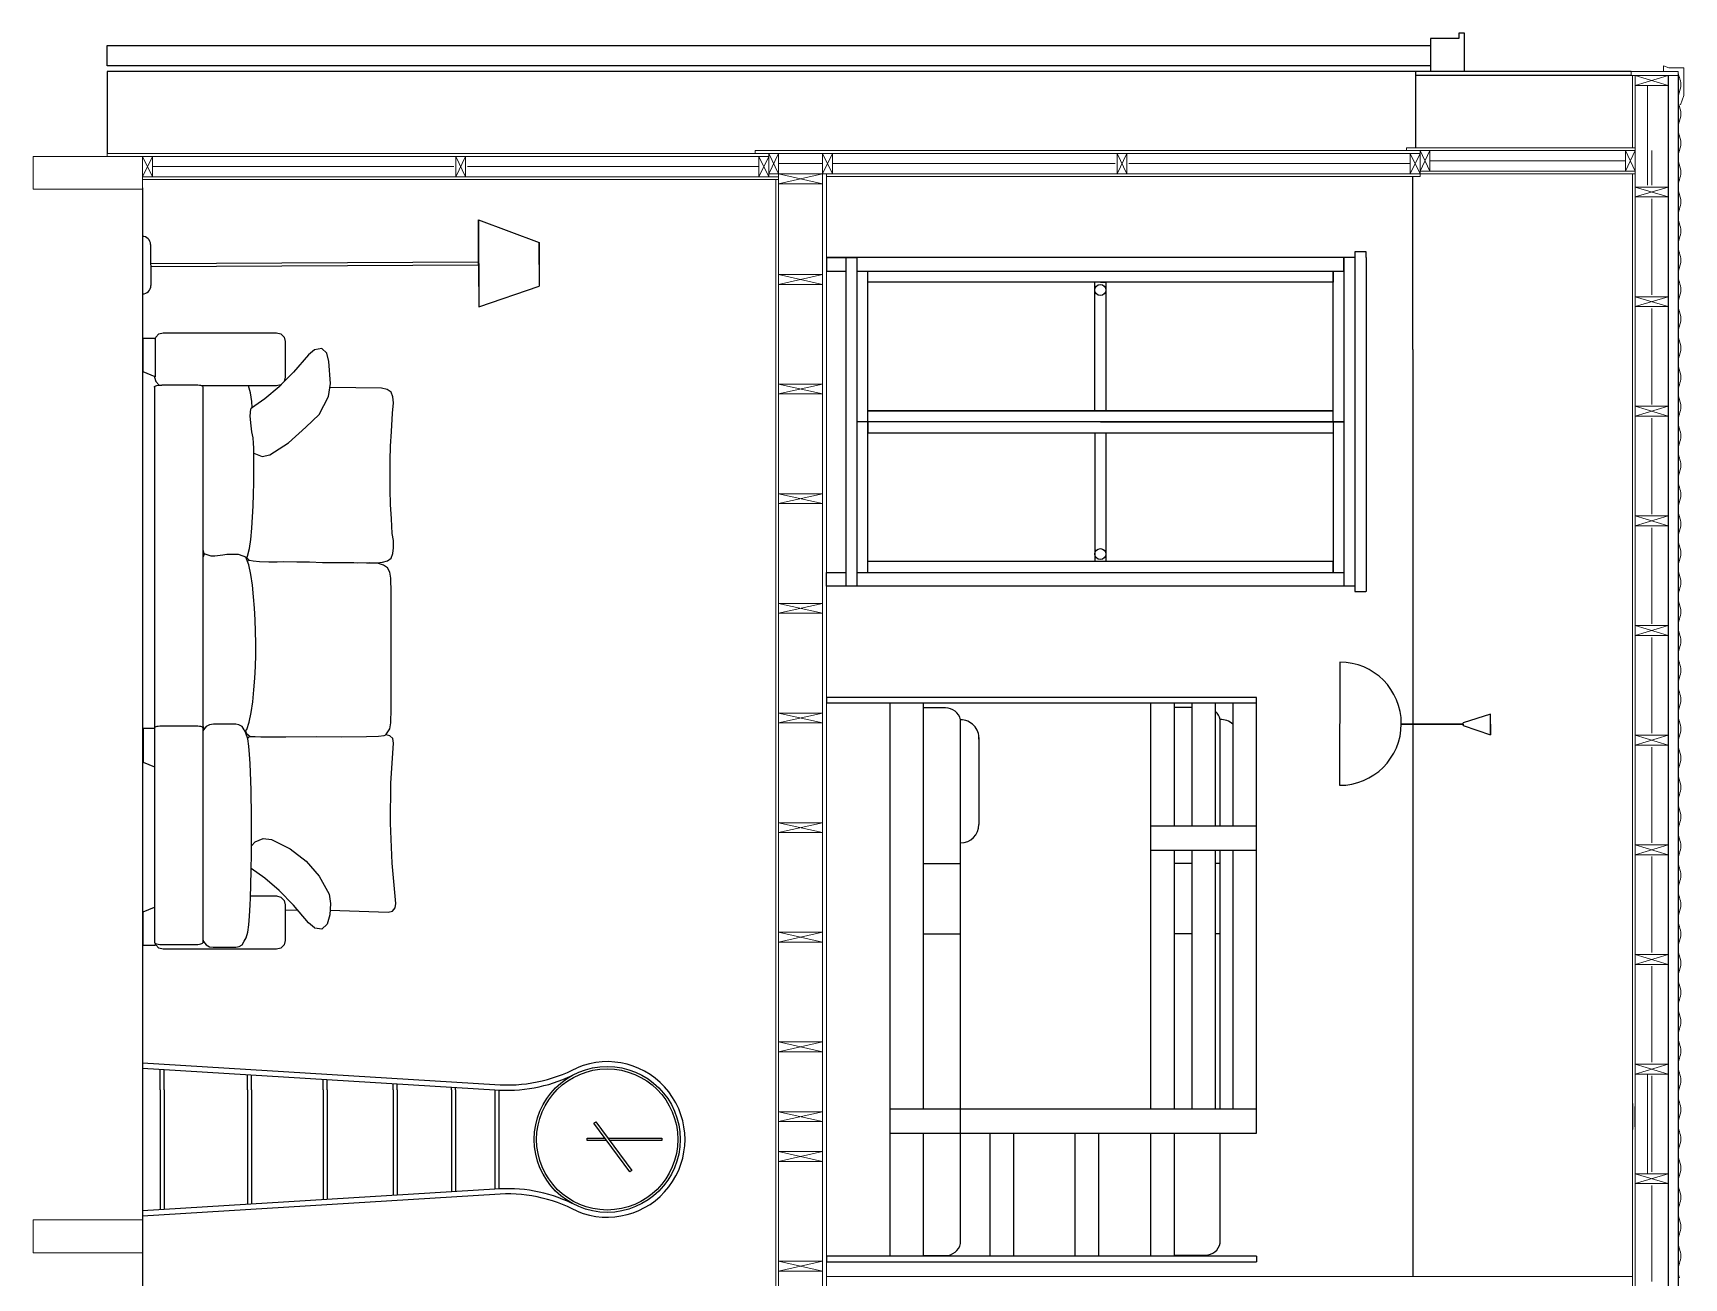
# Model space of a CAD drawing. Header units: millimetres. Extents: x -590 to 14421, y -527 to 4753.
# Drawn here: x 4246 to 4849, y 1119 to 1574 of the extents above; entities that cross this region are included whole.
import ezdxf

# ---------------------------------------------------------------- set-up
doc = ezdxf.new("R2010")
doc.units = ezdxf.units.MM
for name, color, linetype, lineweight in [('A-ANNO-SYMB', 3, 'Continuous', 18), ('A-DETL-MBND', 3, 'Continuous', 18), ('A-ELEV-IDEN', 3, 'Continuous', 18), ('A-ELEV-MBE2', 4, 'Continuous', 25), ('A-FURN', 8, 'Continuous', 18), ('A-WALL-PATT', 8, 'Continuous', 18), ('A-WALL-STUD', 3, 'Continuous', 18)]:
    doc.layers.add(name, color=color, linetype=linetype, lineweight=lineweight)
doc.layers.add('ANG010029 Angely Ludres Meridienne Object by Polantis 2012-T1', color=7, linetype='Continuous', true_color=0xf0dfcc)
doc.layers.add('ANG010029 Angely Ludres Meridienne Object by Polantis 2012-T2', color=7, linetype='Continuous', true_color=0x3b2222)

msp = doc.modelspace()

# ---------------------------------------------------------------- linework, layer by layer
at = {"color": 0}
for p, q in [((4749.758, 1457.97), (4749.758, 1521.096)), ((4286.077, 1516.993), (4286.077, 842.273)), ((4830, 1182.635), (4830, 1173.128)), ((4831.001, 1174.129), (4831.001, 1181.635))]:
    msp.add_line(p, q, dxfattribs=at)
for p, q in [((4408.682, 1496.955), (4408.64, 1505.308)), ((4408.64, 1505.308), (4408.8, 1473.568)), ((4408.64, 1505.308), (4430.785, 1497.066)), ((4285.971, 1499.287), (4286.077, 1478.287)), ((4288.987, 1496.302), (4289.062, 1481.302)), ((4408.762, 1480.966), (4408.682, 1496.955)), ((4430.825, 1489.016), (4430.785, 1497.066)), ((4430.785, 1497.066), (4430.865, 1481.077)), ((4408.717, 1489.905), (4289.022, 1489.302)), ((4289.027, 1488.302), (4408.723, 1488.905)), ((4728.656, 1491.606), (4535.77, 1491.606)), ((4535.77, 1491.606), (4542.77, 1491.606)), ((4535.77, 1491.606), (4535.77, 1486.606)), ((4542.77, 1491.606), (4542.77, 1371.606)), ((4542.77, 1491.606), (4546.77, 1491.606)), ((4546.77, 1491.606), (4546.77, 1371.606)), ((4724.656, 1486.606), (4724.656, 1491.606)), ((4724.656, 1491.606), (4724.656, 1371.606)), ((4732.656, 1493.602), (4728.656, 1493.602)), ((4728.656, 1493.602), (4728.656, 1371.606)), ((4732.77, 1493.606), (4732.656, 1493.602)), ((4732.77, 1491.606), (4732.77, 1493.606)), ((4732.77, 1491.606), (4732.77, 1371.606)), ((4535.77, 1486.606), (4542.77, 1486.606)), ((4546.77, 1486.606), (4724.656, 1486.606)), ((4550.77, 1431.606), (4550.77, 1486.606)), ((4720.656, 1431.606), (4720.656, 1486.606)), ((4720.656, 1486.606), (4720.656, 1482.606)), ((4724.656, 1486.606), (4724.656, 1376.606)), ((4408.8, 1473.568), (4430.865, 1481.077)), ((4720.656, 1482.606), (4550.77, 1482.606)), ((4633.713, 1435.606), (4633.713, 1482.606)), ((4635.713, 1482.606), (4637.713, 1482.606)), ((4637.713, 1482.606), (4637.713, 1435.606)), ((4720.656, 1435.606), (4550.77, 1435.606)), ((4550.77, 1435.606), (4720.656, 1435.606)), ((4637.713, 1435.606), (4633.713, 1435.606)), ((4720.656, 1431.606), (4720.656, 1435.606)), ((4724.656, 1431.606), (4546.77, 1431.606)), ((4550.77, 1376.606), (4550.77, 1431.606)), ((4550.77, 1431.606), (4550.77, 1427.606)), ((4635.713, 1431.606), (4724.656, 1431.606)), ((4724.656, 1431.606), (4720.656, 1431.606)), ((4720.656, 1431.606), (4720.656, 1376.606)), ((4550.77, 1427.606), (4720.656, 1427.606)), ((4633.713, 1427.606), (4633.713, 1380.606)), ((4637.713, 1427.606), (4637.713, 1380.606)), ((4546.77, 1380.606), (4546.77, 1376.606)), ((4720.656, 1380.606), (4550.77, 1380.606)), ((4720.656, 1376.606), (4720.656, 1380.606)), ((4535.77, 1371.606), (4535.77, 1376.606)), ((4535.77, 1376.606), (4542.77, 1376.606)), ((4546.77, 1376.606), (4724.656, 1376.606)), ((4546.77, 1376.606), (4550.77, 1376.606)), ((4728.656, 1371.606), (4535.77, 1371.606)), ((4542.77, 1371.606), (4535.77, 1371.606)), ((4728.656, 1371.606), (4728.656, 1369.606)), ((4728.656, 1369.606), (4732.656, 1369.606)), ((4732.77, 1369.606), (4732.656, 1369.606)), ((4732.77, 1371.606), (4732.77, 1369.606)), ((4723.18, 1343.858), (4723.013, 1298.859)), ((4692.77, 1330.893), (4535.77, 1330.893)), ((4535.77, 1330.893), (4535.77, 1328.893)), ((4692.77, 1328.893), (4535.77, 1328.893)), ((4558.808, 1328.893), (4558.808, 1126.893)), ((4571.212, 1180.601), (4571.212, 1328.893)), ((4579.181, 1327.14), (4571.212, 1327.14)), ((4654.062, 1328.893), (4654.062, 1180.601)), ((4662.77, 1283.893), (4662.77, 1328.893)), ((4669.062, 1327.303), (4662.77, 1327.303)), ((4669.062, 1328.893), (4669.062, 1283.893)), ((4677.77, 1283.893), (4677.77, 1328.893)), ((4684.062, 1328.893), (4684.062, 1283.893)), ((4692.77, 1328.893), (4692.77, 1330.893)), ((4692.77, 1171.893), (4692.77, 1328.893)), ((4584.651, 1131.543), (4584.651, 1322.772)), ((4679.479, 1283.893), (4679.479, 1322.935)), ((4745.595, 1321.125), (4768.198, 1321.042)), ((4745.596, 1321.425), (4768.2, 1321.342)), ((4768.199, 1321.192), (4768.197, 1320.675)), ((4768.197, 1320.675), (4768.199, 1321.192)), ((4768.197, 1320.675), (4778.18, 1317.265)), ((4768.199, 1321.192), (4768.201, 1321.709)), ((4778.208, 1324.82), (4768.201, 1321.709)), ((4778.18, 1317.265), (4778.208, 1324.82)), ((4778.194, 1321.155), (4778.18, 1317.265)), ((4591.413, 1316.273), (4591.413, 1284.583)), ((4692.77, 1283.893), (4654.062, 1283.893)), ((4654.062, 1275.185), (4692.77, 1275.185)), ((4662.77, 1180.601), (4662.77, 1275.185)), ((4669.062, 1275.185), (4669.062, 1180.601)), ((4677.77, 1180.601), (4677.77, 1275.185)), ((4679.479, 1180.601), (4679.479, 1275.185)), ((4684.062, 1275.185), (4684.062, 1180.601)), ((4584.651, 1270.196), (4571.212, 1270.196)), ((4669.062, 1270.36), (4662.77, 1270.36)), ((4679.479, 1270.36), (4677.77, 1270.36)), ((4571.212, 1244.612), (4584.651, 1244.612)), ((4662.77, 1244.775), (4669.062, 1244.775)), ((4677.77, 1244.775), (4679.479, 1244.775)), ((4286.077, 1197.557), (4414.604, 1189.639)), ((4286.077, 1197.557), (4286.077, 1195.635)), ((4286.077, 1195.635), (4414.604, 1187.717)), ((4292.48, 1187.717), (4292.48, 1195.24)), ((4293.98, 1187.717), (4293.98, 1195.148)), ((4292.48, 1187.717), (4292.48, 1143.873)), ((4293.98, 1187.717), (4293.98, 1143.965)), ((4324.37, 1187.717), (4324.37, 1193.276)), ((4324.37, 1187.717), (4324.37, 1145.838)), ((4325.87, 1187.717), (4325.87, 1193.183)), ((4325.87, 1187.717), (4325.87, 1145.93)), ((4351.942, 1187.717), (4351.942, 1191.577)), ((4351.942, 1187.717), (4351.942, 1147.536)), ((4353.442, 1187.717), (4353.442, 1191.485)), ((4353.442, 1187.717), (4353.442, 1147.629)), ((4377.521, 1187.717), (4377.521, 1190.001)), ((4377.521, 1187.717), (4377.521, 1149.112)), ((4379.021, 1187.717), (4379.021, 1189.909)), ((4379.021, 1187.717), (4379.021, 1149.204)), ((4398.781, 1187.717), (4398.781, 1188.692)), ((4398.781, 1187.717), (4398.781, 1150.422)), ((4400.281, 1187.717), (4400.281, 1188.599)), ((4400.281, 1187.717), (4400.281, 1150.514)), ((4414.604, 1187.717), (4414.604, 1151.397)), ((4416.104, 1187.613), (4416.104, 1151.5)), ((4436.687, 1188.278), (4436.687, 1188.239)), ((4692.77, 1180.601), (4558.808, 1180.601)), ((4558.808, 1171.893), (4692.77, 1171.893)), ((4571.212, 1126.893), (4571.212, 1171.893)), ((4595.379, 1171.893), (4595.379, 1126.893)), ((4604.087, 1126.893), (4604.087, 1171.893)), ((4626.427, 1171.893), (4626.427, 1126.893)), ((4635.134, 1126.893), (4635.134, 1171.893)), ((4654.062, 1171.893), (4654.062, 1126.893)), ((4662.77, 1126.893), (4662.77, 1171.893)), ((4679.479, 1131.706), (4679.479, 1171.893)), ((4414.604, 1151.397), (4286.077, 1143.479)), ((4414.604, 1149.475), (4286.077, 1141.557)), ((4438.214, 1149.439), (4436.707, 1150.854)), ((4286.077, 1143.479), (4286.077, 1141.557)), ((4286.077, 1141.557), (4286.077, 1141.557)), ((4662.77, 1127.303), (4674.009, 1127.303)), ((4692.77, 1126.893), (4535.77, 1126.893)), ((4535.77, 1126.893), (4535.77, 1124.893)), ((4535.77, 1124.893), (4692.77, 1124.893)), ((4571.212, 1127.14), (4579.181, 1127.14)), ((4692.77, 1126.893), (4692.77, 1124.893))]:
    msp.add_line(p, q)
msp.add_lwpolyline([(4464.624, 1158.196), (4463.916, 1157.672), (4450.773, 1175.449), (4451.48, 1175.972)], close=True)
for points in [[(4455.455, 1169.117), (4448.299, 1169.117), (4448.299, 1169.997), (4454.804, 1169.997)], [(4455.898, 1169.997), (4475.62, 1169.997), (4475.62, 1169.117), (4456.549, 1169.117)]]:
    msp.add_lwpolyline(points)
for centre, radius in [((4635.713, 1479.698), 2), ((4635.713, 1383.287), 2), ((4455.677, 1169.557), 26.639), ((4455.677, 1169.557), 25.771)]:
    msp.add_circle(centre, radius)
for centre, radius, start, end in [((4285.987, 1496.287), 3, 0.288527, 90.288527), ((4286.062, 1481.287), 3, 270.288527, 0.288527), ((4723.096, 1321.359), 22.5, 269.788219, 89.788219), ((4579.181, 1321.53), 5.61, 12.794239, 90), ((4584.651, 1316.005), 6.767, 357.729098, 90), ((4674.009, 1321.693), 5.61, 12.794239, 47.898649), ((4679.479, 1316.168), 6.767, 47.373236, 90), ((4584.636, 1284.583), 6.777, 270.131322, 0), ((4419.144, 1244.424), 54.973, 265.263094, 297.679117), ((4455.677, 1169.557), 28.401, 247.2197, 112.7803), ((4419.144, 1242.502), 54.973, 265.263094, 295.52639), ((4419.144, 1096.611), 54.973, 64.47361, 94.736906), ((4419.144, 1094.689), 54.973, 62.320883, 94.736906), ((4579.181, 1132.74), 5.6, 270, 347.658272), ((4674.009, 1132.903), 5.6, 270, 347.658272)]:
    msp.add_arc(centre, radius, start, end)
at = {"layer": 'A-ANNO-SYMB', "color": 0}
msp.add_lwpolyline([(4847.557, 1547.299), (4847.557, 1547.299), (4848.795, 1550.768), (4848.795, 1560.776), (4843.291, 1560.776), (4841.289, 1561.527), (4841.289, 1559.775)], dxfattribs=at)
for centre, start, end in [((4853.933, 1560.061), 184.183033, 201.418653), ((4840.304, 1554.714), 338.581347, 21.418653), ((4853.933, 1549.368), 158.581347, 201.418653), ((4840.304, 1544.021), 338.581347, 21.418653), ((4853.933, 1538.675), 158.581347, 201.418653), ((4840.304, 1533.328), 338.581347, 21.418653), ((4853.933, 1527.981), 158.581347, 201.418653), ((4840.304, 1522.635), 338.581347, 21.418653), ((4853.933, 1517.288), 158.581347, 201.418653), ((4840.304, 1511.942), 338.581347, 21.418653), ((4853.933, 1506.595), 158.581347, 201.418653), ((4840.304, 1501.249), 338.581347, 21.418653), ((4853.933, 1495.902), 158.581347, 201.418653), ((4840.304, 1490.556), 338.581347, 21.418653), ((4853.933, 1485.209), 158.581347, 201.418653), ((4853.933, 1474.516), 158.581347, 201.418653), ((4840.304, 1479.862), 338.581347, 21.418653), ((4840.304, 1469.169), 338.581347, 21.418653), ((4853.933, 1463.823), 158.581347, 201.418653), ((4840.304, 1458.476), 338.581347, 21.418653), ((4853.933, 1453.13), 158.581347, 201.418653), ((4840.304, 1447.783), 338.581347, 21.418653), ((4853.933, 1442.436), 158.581347, 201.418653), ((4840.304, 1437.09), 338.581347, 21.418653), ((4853.933, 1431.743), 158.581347, 201.418653), ((4840.304, 1426.397), 338.581347, 21.418653), ((4853.933, 1421.05), 158.581347, 201.418653), ((4840.304, 1415.704), 338.581347, 21.418653), ((4853.933, 1410.357), 158.581347, 201.418653), ((4840.304, 1405.011), 338.581347, 21.418653), ((4853.933, 1399.664), 158.581347, 201.418653), ((4840.304, 1394.317), 338.581347, 21.418653), ((4853.933, 1388.971), 158.581347, 201.418653), ((4853.933, 1378.278), 158.581347, 201.418653), ((4840.304, 1383.624), 338.581347, 21.418653), ((4840.304, 1372.931), 338.581347, 21.418653), ((4853.933, 1367.585), 158.581347, 201.418653), ((4840.304, 1362.238), 338.581347, 21.418653), ((4853.933, 1356.892), 158.581347, 201.418653), ((4840.304, 1351.545), 338.581347, 21.418653), ((4853.933, 1346.198), 158.581347, 201.418653), ((4853.933, 1335.505), 158.581347, 201.418653), ((4840.304, 1340.852), 338.581347, 21.418653), ((4840.304, 1330.159), 338.581347, 21.418653), ((4853.933, 1324.812), 158.581347, 201.418653), ((4840.304, 1319.466), 338.581347, 21.418653), ((4853.933, 1314.119), 158.581347, 201.418653), ((4840.304, 1308.773), 338.581347, 21.418653), ((4853.933, 1303.426), 158.581347, 201.418653), ((4840.304, 1298.079), 338.581347, 21.418653), ((4853.933, 1292.733), 158.581347, 201.418653), ((4840.304, 1287.386), 338.581347, 21.418653), ((4853.933, 1282.04), 158.581347, 201.418653), ((4840.304, 1276.693), 338.581347, 21.418653), ((4853.933, 1271.347), 158.581347, 201.418653), ((4840.304, 1266), 338.581347, 21.418653), ((4853.933, 1260.654), 158.581347, 201.418653), ((4840.304, 1255.307), 338.581347, 21.418653), ((4853.933, 1249.96), 158.581347, 201.418653), ((4853.933, 1239.267), 158.581347, 201.418653), ((4840.304, 1244.614), 338.581347, 21.418653), ((4840.304, 1233.921), 338.581347, 21.418653), ((4853.933, 1228.574), 158.581347, 201.418653), ((4840.304, 1223.228), 338.581347, 21.418653), ((4853.933, 1217.881), 158.581347, 201.418653), ((4840.304, 1212.534), 338.581347, 21.418653), ((4853.933, 1207.188), 158.581347, 201.418653), ((4840.304, 1201.841), 338.581347, 21.418653), ((4853.933, 1196.495), 158.581347, 201.418653), ((4840.304, 1191.148), 338.581347, 21.418653), ((4853.933, 1185.802), 158.581347, 201.418653), ((4840.304, 1180.455), 338.581347, 21.418653), ((4853.933, 1175.109), 158.581347, 201.418653), ((4840.304, 1169.762), 338.581347, 21.418653), ((4853.933, 1164.415), 158.581347, 201.418653), ((4840.304, 1159.069), 338.581347, 21.418653), ((4853.933, 1153.722), 158.581347, 201.418653), ((4853.933, 1143.029), 158.581347, 201.418653), ((4840.304, 1148.376), 338.581347, 21.418653), ((4840.304, 1137.683), 338.581347, 21.418653), ((4853.933, 1132.336), 158.581347, 201.418653), ((4840.304, 1126.99), 338.581347, 21.418653), ((4853.933, 1121.643), 158.581347, 201.418653)]:
    msp.add_arc(centre, 7.32, start, end, dxfattribs=at)
at = {"layer": 'A-DETL-MBND', "color": 0}
for p, q in [((4830, 1531.605), (4830, 1558.026)), ((4831.001, 1530.604), (4831.001, 1554.423)), ((4835.504, 1517.995), (4835.504, 1554.423)), ((4289.68, 1528.502), (4513.253, 1528.502)), ((4535.77, 1522.097), (4752.437, 1522.097)), ((4535.77, 1521.096), (4752.437, 1521.096)), ((4830, 1522.097), (4830, 1182.635)), ((4831.001, 1523.098), (4831.001, 1181.635)), ((4830, 836.668), (4830, 1173.128)), ((4831.001, 836.668), (4831.001, 1174.129)), ((4518.256, 1138.905), (4518.256, 1137.904)), ((4535.77, 1119.509), (4830, 1119.509))]:
    msp.add_line(p, q, dxfattribs=at)
for points in [[(4747.433, 1530.604), (4747.433, 1531.605), (4831.001, 1531.605)], [(4273.067, 1528.502), (4273.067, 1529.603), (4514.654, 1529.603)], [(4509.65, 1529.603), (4509.65, 1530.604), (4752.437, 1530.604)], [(4518.256, 1529.603), (4752.437, 1529.603)], [(4752.437, 1529.603), (4752.437, 1530.604)], [(4756.04, 1530.604), (4831.001, 1530.604)], [(4286.077, 1520.996), (4518.256, 1520.996)], [(4518.256, 1519.995), (4286.077, 1519.995)], [(4517.256, 1519.995), (4517.256, 1138.905)], [(4518.256, 1522.097), (4518.256, 840.271)], [(4534.269, 1522.097), (4534.269, 836.668)], [(4535.77, 1522.097), (4535.77, 836.668)], [(4752.437, 1523.098), (4752.437, 1522.097), (4831.001, 1522.097)], [(4752.437, 1522.097), (4752.437, 1521.096)], [(4756.04, 1523.098), (4827.398, 1523.098)], [(4835.504, 1157.016), (4835.504, 1193.444)], [(4517.256, 1138.905), (4517.256, 958.917)]]:
    msp.add_lwpolyline(points, dxfattribs=at)
at = {"layer": 'A-ELEV-IDEN', "color": 0}
for points in [[(4286.077, 1528.502), (4286.077, 1516.492), (4246.046, 1516.492), (4246.046, 1528.502)], [(4286.077, 1140.152), (4286.077, 1128.143), (4246.046, 1128.143), (4246.046, 1140.153)]]:
    msp.add_lwpolyline(points, close=True, dxfattribs=at)
at = {"layer": 'A-ELEV-MBE2', "color": 0}
for p, q in [((4273.067, 1561.528), (4273.067, 1569.034)), ((4750.759, 1559.527), (4273.067, 1559.527)), ((4750.759, 1559.527), (4750.759, 1531.605)), ((4749.758, 1457.97), (4749.758, 1119.509))]:
    msp.add_line(p, q, dxfattribs=at)
for points in [[(4768.628, 1559.527), (4768.628, 1573.538), (4766.627, 1573.538), (4766.627, 1571.536), (4756.24, 1571.536), (4756.24, 1559.527)], [(4273.067, 1569.034), (4756.24, 1569.034)], [(4756.24, 1561.528), (4273.067, 1561.528)], [(4273.067, 1559.527), (4273.067, 1529.603)], [(4829.5, 1559.527), (4750.759, 1559.527)], [(4829.5, 1558.026), (4750.759, 1558.026)], [(4843.01, 1558.026), (4843.01, 804.343)], [(4846.613, 1558.026), (4846.613, 799.239)]]:
    msp.add_lwpolyline(points, dxfattribs=at)
at = {"layer": 'A-FURN', "color": 0}
for p, q in [((4292.523, 1519.995), (4286.077, 1519.995)), ((4292.523, 1519.995), (4369.435, 1519.995)), ((4370.232, 1519.995), (4375.236, 1519.995)), ((4286.077, 1307.831), (4286.077, 1361.873)), ((4286.077, 1202.654), (4286.077, 1256.696))]:
    msp.add_line(p, q, dxfattribs=at)
for points in [[(4286.077, 1519.995), (4286.077, 1516.993)], [(4286.077, 1439.933), (4286.077, 1442.936)]]:
    msp.add_lwpolyline(points, dxfattribs=at)
at = {"layer": 'A-WALL-PATT', "color": 0, "ltscale": 0.1}
for p, q in [((4518.256, 1525.85), (4534.269, 1525.85)), ((4537.872, 1525.85), (4641.101, 1525.85)), ((4646.105, 1525.85), (4748.835, 1525.85)), ((4756.04, 1526.851), (4827.398, 1526.851)), ((4289.68, 1524.749), (4399.665, 1524.749)), ((4404.669, 1524.749), (4511.051, 1524.749))]:
    msp.add_line(p, q, dxfattribs=at)
at = {"layer": 'A-WALL-PATT', "color": 0, "ltscale": 0.15}
for p, q in [((4837.005, 1517.995), (4837.005, 1530.604)), ((4837.005, 1477.964), (4837.005, 1512.991)), ((4837.005, 1437.933), (4837.005, 1472.96)), ((4837.005, 1397.902), (4837.005, 1432.929)), ((4837.005, 1357.871), (4837.005, 1392.898)), ((4837.005, 1317.84), (4837.005, 1352.867)), ((4837.005, 1277.809), (4837.005, 1312.836)), ((4837.005, 1237.778), (4837.005, 1272.805)), ((4837.005, 1197.747), (4837.005, 1232.775)), ((4837.005, 1157.717), (4837.005, 1192.744)), ((4837.005, 1117.686), (4837.005, 1152.713))]:
    msp.add_line(p, q, dxfattribs=at)
at = {"layer": 'A-WALL-STUD', "color": 0}
for p, q in [((4286.077, 1528.502), (4289.68, 1520.996)), ((4286.077, 1520.996), (4289.68, 1528.502)), ((4400.365, 1528.502), (4403.968, 1520.996)), ((4400.365, 1520.996), (4403.968, 1528.502)), ((4511.051, 1528.502), (4514.654, 1520.996)), ((4511.051, 1520.996), (4514.654, 1528.502)), ((4514.654, 1529.603), (4518.256, 1522.097)), ((4514.654, 1522.097), (4518.256, 1529.603)), ((4534.269, 1529.603), (4537.872, 1522.097)), ((4534.269, 1522.097), (4537.872, 1529.603)), ((4641.802, 1529.603), (4645.405, 1522.097)), ((4641.802, 1522.097), (4645.405, 1529.603)), ((4748.835, 1529.603), (4752.437, 1522.097)), ((4748.835, 1522.097), (4752.437, 1529.603)), ((4752.437, 1530.604), (4756.04, 1523.098)), ((4752.437, 1523.098), (4756.04, 1530.604)), ((4827.398, 1530.604), (4831.001, 1523.098)), ((4827.398, 1523.098), (4831.001, 1530.604))]:
    msp.add_line(p, q, dxfattribs=at)
for points in [[(4846.613, 1558.026), (4831.001, 1558.026), (4829.5, 1558.026), (4829.5, 1559.527), (4846.613, 1559.527), (4846.613, 1558.026)], [(4843.01, 1558.026), (4831.001, 1554.423)], [(4831.001, 1558.026), (4843.01, 1554.423)], [(4534.269, 1518.494), (4518.256, 1518.494), (4518.256, 1522.097), (4534.269, 1522.097), (4534.269, 1518.494)], [(4534.269, 1522.097), (4518.256, 1518.494)], [(4534.269, 1518.494), (4518.256, 1522.097)], [(4843.01, 1517.294), (4831.001, 1513.691)], [(4831.001, 1517.294), (4843.01, 1513.691)], [(4534.269, 1481.766), (4518.256, 1481.766), (4518.256, 1485.369), (4534.269, 1485.369), (4534.269, 1481.766)], [(4534.269, 1485.369), (4518.256, 1481.766)], [(4534.269, 1481.766), (4518.256, 1485.369)], [(4843.01, 1477.263), (4831.001, 1473.66)], [(4831.001, 1477.263), (4843.01, 1473.66)], [(4534.269, 1441.735), (4518.256, 1441.735), (4518.256, 1445.338), (4534.269, 1445.338), (4534.269, 1441.735)], [(4534.269, 1445.338), (4518.256, 1441.735)], [(4534.269, 1441.735), (4518.256, 1445.338)], [(4843.01, 1437.232), (4831.001, 1433.63)], [(4831.001, 1437.232), (4843.01, 1433.63)], [(4534.269, 1401.704), (4518.256, 1401.704), (4518.256, 1405.307), (4534.269, 1405.307), (4534.269, 1401.704)], [(4534.269, 1405.307), (4518.256, 1401.704)], [(4534.269, 1401.704), (4518.256, 1405.307)], [(4843.01, 1397.201), (4831.001, 1393.599)], [(4831.001, 1397.201), (4843.01, 1393.599)], [(4534.269, 1361.673), (4518.256, 1361.673), (4518.256, 1365.276), (4534.269, 1365.276), (4534.269, 1361.673)], [(4534.269, 1365.276), (4518.256, 1361.673)], [(4534.269, 1361.673), (4518.256, 1365.276)], [(4843.01, 1357.171), (4831.001, 1353.568)], [(4831.001, 1357.171), (4843.01, 1353.568)], [(4534.269, 1321.643), (4518.256, 1321.643), (4518.256, 1325.245), (4534.269, 1325.245), (4534.269, 1321.643)], [(4534.269, 1325.245), (4518.256, 1321.643)], [(4534.269, 1321.643), (4518.256, 1325.245)], [(4843.01, 1317.14), (4831.001, 1313.537)], [(4831.001, 1317.14), (4843.01, 1313.537)], [(4534.269, 1281.612), (4518.256, 1281.612), (4518.256, 1285.215), (4534.269, 1285.215), (4534.269, 1281.612)], [(4534.269, 1285.215), (4518.256, 1281.612)], [(4534.269, 1281.612), (4518.256, 1285.215)], [(4843.01, 1277.109), (4831.001, 1273.506)], [(4831.001, 1277.109), (4843.01, 1273.506)], [(4534.269, 1241.58), (4518.256, 1241.58), (4518.256, 1245.183), (4534.269, 1245.183), (4534.269, 1241.58)], [(4534.269, 1245.183), (4518.256, 1241.58)], [(4534.269, 1241.58), (4518.256, 1245.183)], [(4843.01, 1237.078), (4831.001, 1233.475)], [(4831.001, 1237.078), (4843.01, 1233.475)], [(4534.269, 1201.549), (4518.256, 1201.549), (4518.256, 1205.152), (4534.269, 1205.152), (4534.269, 1201.549)], [(4534.269, 1205.152), (4518.256, 1201.549)], [(4534.269, 1201.549), (4518.256, 1205.152)], [(4843.01, 1197.047), (4831.001, 1193.444)], [(4831.001, 1197.047), (4843.01, 1193.444)], [(4534.269, 1176.08), (4518.256, 1176.08), (4518.256, 1179.683), (4534.269, 1179.683), (4534.269, 1176.08)], [(4534.269, 1179.683), (4518.256, 1176.08)], [(4534.269, 1176.08), (4518.256, 1179.683)], [(4534.269, 1161.517), (4518.256, 1161.517), (4518.256, 1165.12), (4534.269, 1165.12), (4534.269, 1161.517)], [(4534.269, 1165.12), (4518.256, 1161.517)], [(4534.269, 1161.517), (4518.256, 1165.12)], [(4843.01, 1157.016), (4831.001, 1153.413)], [(4831.001, 1157.016), (4843.01, 1153.413)], [(4534.269, 1121.487), (4518.256, 1121.487), (4518.256, 1125.09), (4534.269, 1125.09), (4534.269, 1121.487)], [(4534.269, 1125.09), (4518.256, 1121.487)], [(4534.269, 1121.487), (4518.256, 1125.09)]]:
    msp.add_lwpolyline(points, dxfattribs=at)
for points in [[(4843.01, 1554.423), (4843.01, 1558.026), (4831.001, 1558.026), (4831.001, 1554.423)], [(4286.077, 1528.502), (4286.077, 1520.996), (4289.68, 1520.996), (4289.68, 1528.502)], [(4400.365, 1528.502), (4400.365, 1520.996), (4403.968, 1520.996), (4403.968, 1528.502)], [(4511.051, 1528.502), (4511.051, 1520.996), (4514.654, 1520.996), (4514.654, 1528.502)], [(4514.654, 1529.603), (4514.654, 1522.097), (4518.256, 1522.097), (4518.256, 1529.603)], [(4534.269, 1529.603), (4534.269, 1522.097), (4537.872, 1522.097), (4537.872, 1529.603)], [(4641.802, 1529.603), (4641.802, 1522.097), (4645.405, 1522.097), (4645.405, 1529.603)], [(4748.835, 1529.603), (4748.835, 1522.097), (4752.437, 1522.097), (4752.437, 1529.603)], [(4752.437, 1530.604), (4752.437, 1523.098), (4756.04, 1523.098), (4756.04, 1530.604)], [(4827.398, 1530.604), (4827.398, 1523.098), (4831.001, 1523.098), (4831.001, 1530.604)], [(4843.01, 1513.691), (4843.01, 1517.294), (4831.001, 1517.294), (4831.001, 1513.691)], [(4843.01, 1473.66), (4843.01, 1477.263), (4831.001, 1477.263), (4831.001, 1473.66)], [(4843.01, 1433.63), (4843.01, 1437.232), (4831.001, 1437.232), (4831.001, 1433.63)], [(4843.01, 1393.599), (4843.01, 1397.201), (4831.001, 1397.201), (4831.001, 1393.599)], [(4843.01, 1353.568), (4843.01, 1357.171), (4831.001, 1357.171), (4831.001, 1353.568)], [(4843.01, 1313.537), (4843.01, 1317.14), (4831.001, 1317.14), (4831.001, 1313.537)], [(4843.01, 1273.506), (4843.01, 1277.109), (4831.001, 1277.109), (4831.001, 1273.506)], [(4843.01, 1233.475), (4843.01, 1237.078), (4831.001, 1237.078), (4831.001, 1233.475)], [(4843.01, 1193.444), (4843.01, 1197.047), (4831.001, 1197.047), (4831.001, 1193.444)], [(4843.01, 1153.413), (4843.01, 1157.016), (4831.001, 1157.016), (4831.001, 1153.413)]]:
    msp.add_lwpolyline(points, close=True, dxfattribs=at)
at = {"layer": 'ANG010029 Angely Ludres Meridienne Object by Polantis 2012-T1', "color": 0}
for points in [[(4290.636, 1461.771), (4290.829, 1462.491), (4292.004, 1463.665), (4293.608, 1464.095), (4334.942, 1464.095), (4336.546, 1463.665), (4337.721, 1462.491), (4338.15, 1460.887), (4338.15, 1447.871), (4337.715, 1446.267), (4336.554, 1445.092), (4334.942, 1444.663), (4307.823, 1444.663)], [(4353.282, 1456.701), (4351.462, 1458.312), (4348.827, 1457.919), (4346.593, 1456.041), (4341.153, 1449.746), (4337.723, 1446.275), (4335.856, 1444.405), (4330.7, 1439.958), (4325.839, 1436.597)], [(4326.682, 1420.117), (4329.707, 1418.93), (4332.553, 1419.499), (4339.368, 1423.952), (4345.599, 1429.587), (4350.568, 1434.291), (4353.901, 1440.806), (4354.7, 1445.532), (4354.104, 1453.57), (4353.282, 1456.701)], [(4290.399, 1448.152), (4290.399, 1447.871), (4290.829, 1446.267), (4292.004, 1445.092), (4292.334, 1445.004), (4293.026, 1444.974)], [(4290.374, 1444.263), (4290.428, 1444.448), (4290.591, 1444.609), (4290.864, 1444.744), (4291.245, 1444.855), (4291.735, 1444.942), (4292.334, 1445.004)], [(4290.374, 1444.263), (4290.374, 1241.553), (4290.428, 1241.372), (4290.591, 1241.215)], [(4290.636, 1241.152), (4291.245, 1240.927), (4291.735, 1240.841), (4292.334, 1240.779), (4293.042, 1240.742), (4293.859, 1240.73), (4304.664, 1240.73), (4305.481, 1240.742), (4306.189, 1240.779), (4306.788, 1240.841), (4307.278, 1240.927), (4307.659, 1241.038), (4307.932, 1241.174), (4308.095, 1241.335), (4308.15, 1241.52), (4308.15, 1444.263)], [(4308.15, 1444.263), (4308.095, 1444.448), (4307.932, 1444.609), (4307.659, 1444.744), (4307.554, 1444.775), (4307.278, 1444.833), (4306.788, 1444.894), (4306.189, 1444.937), (4305.481, 1444.962), (4304.664, 1444.971), (4293.859, 1444.971), (4293.026, 1444.974)], [(4308.079, 1444.464), (4308.131, 1444.663)], [(4323.964, 1381.625), (4324.386, 1382.477), (4325.123, 1385.334), (4325.611, 1388.591), (4325.961, 1392.708), (4326.414, 1400.959), (4326.567, 1405.164), (4326.618, 1409.31), (4326.665, 1413.491), (4326.709, 1417.778), (4326.651, 1422.002), (4326.602, 1423.739), (4326.381, 1425.741), (4325.949, 1427.968), (4325.708, 1430.167), (4325.351, 1433.643), (4325.591, 1436.293), (4325.744, 1436.504), (4326.056, 1436.81), (4325.987, 1438.939), (4325.407, 1442.184), (4324.75, 1444.663)], [(4364.348, 1380.102), (4368.747, 1380.204), (4371.676, 1380.121), (4373.619, 1380.298), (4375.403, 1380.8), (4376.743, 1381.799), (4377.409, 1383.463), (4377.6, 1385.626), (4377.6, 1388.292), (4377.17, 1390.784), (4376.876, 1396.108), (4376.587, 1401.432), (4376.449, 1406.756), (4376.396, 1412.08), (4376.435, 1417.404), (4376.609, 1422.728), (4376.866, 1428.052), (4377.292, 1434.707), (4377.6, 1438.534), (4377.409, 1440.697), (4376.743, 1442.361), (4375.378, 1443.361), (4373.226, 1443.863), (4354.544, 1444.143)], [(4323.495, 1318.471), (4324.053, 1319.276), (4324.951, 1321.91), (4325.697, 1325.388), (4326.276, 1329.385), (4326.684, 1333.689), (4326.995, 1337.957), (4327.216, 1342.229), (4327.343, 1346.491), (4327.381, 1350.77), (4327.318, 1354.985), (4327.166, 1359.217), (4326.923, 1363.491), (4326.584, 1367.714), (4326.145, 1371.892), (4325.564, 1375.865), (4324.79, 1379.304), (4323.781, 1382.106), (4322.761, 1382.56), (4321.084, 1383.154), (4316.796, 1383.076), (4315.372, 1382.869), (4312.429, 1382.506), (4311.055, 1382.482), (4309.941, 1382.924), (4308.519, 1383.328), (4308.15, 1384.732)], [(4308.519, 1383.328), (4308.15, 1382.271)], [(4323.669, 1318.69), (4324.036, 1317.727), (4325.323, 1316.728), (4327.193, 1316.682), (4329.263, 1316.561), (4331.526, 1316.547), (4338.321, 1316.576), (4349.649, 1316.663), (4358.712, 1316.613), (4367.78, 1316.698), (4372.125, 1316.795), (4374.213, 1317.066), (4374.833, 1317.319), (4376.267, 1319.427), (4376.679, 1321.612), (4376.794, 1326.815), (4376.752, 1340.197), (4376.748, 1353.514), (4376.748, 1369.244), (4376.679, 1374.52), (4376.267, 1376.66), (4375.426, 1378.306), (4374.013, 1379.297), (4372.167, 1379.799), (4370.032, 1379.977), (4367.75, 1379.998), (4363.217, 1380.096), (4360.88, 1380.082), (4358.715, 1380.094), (4351.673, 1380.136), (4347.046, 1380.285), (4342.412, 1380.337), (4337.451, 1380.429), (4335.221, 1380.365), (4332.134, 1380.362), (4328.757, 1380.437), (4326.443, 1380.644), (4325.09, 1380.928), (4324.329, 1381.634), (4324.087, 1381.839)], [(4325.09, 1380.928), (4324.218, 1380.735)], [(4308.15, 1319.713), (4308.095, 1319.888), (4307.932, 1320.04), (4307.659, 1320.169), (4307.278, 1320.274), (4306.788, 1320.355), (4306.189, 1320.414), (4305.481, 1320.449), (4304.664, 1320.46), (4293.859, 1320.46), (4293.042, 1320.449), (4292.334, 1320.414), (4291.735, 1320.355), (4291.245, 1320.274), (4290.864, 1320.169), (4290.591, 1320.04), (4290.428, 1319.888), (4290.374, 1319.713)], [(4308.15, 1242.269), (4308.268, 1241.851), (4309.225, 1240.573), (4310.449, 1239.928), (4311.849, 1239.713), (4320.065, 1239.713), (4321.333, 1239.985), (4322.361, 1240.626), (4323.188, 1241.941), (4323.826, 1243.224), (4324.443, 1245.295), (4324.837, 1247.958), (4325.103, 1251.088), (4325.3, 1255.246), (4325.408, 1257.7), (4325.728, 1267.58), (4325.841, 1274.145), (4325.87, 1277.424), (4325.871, 1280.753), (4325.861, 1284.003), (4325.861, 1287.242), (4325.861, 1290.547), (4325.719, 1293.815), (4325.719, 1297.079), (4325.534, 1300.317), (4325.273, 1306.803), (4325.112, 1310.053), (4324.855, 1313.124), (4324.431, 1315.823), (4323.802, 1317.889), (4323.188, 1319.053), (4322.361, 1320.291), (4321.23, 1320.956), (4320.065, 1321.159), (4311.924, 1321.159), (4310.449, 1320.956), (4309.225, 1320.347), (4308.268, 1319.137), (4308.15, 1318.741)], [(4308.15, 1320.289), (4308.414, 1319.322)], [(4324.376, 1315.956), (4325.25, 1316.785)], [(4354.546, 1253.277), (4375.657, 1252.588), (4377.263, 1252.936), (4378.323, 1254.063), (4378.558, 1255.669), (4377.133, 1270.385), (4376.505, 1285.046), (4376.675, 1299.65), (4377.642, 1314.2), (4377.374, 1315.894), (4376.328, 1316.941), (4374.833, 1317.319)], [(4325.864, 1276.783), (4327.098, 1278.26), (4330.054, 1279.43), (4333.055, 1279.122), (4339.942, 1275.63), (4345.75, 1271.141), (4350.479, 1265.632), (4354.129, 1259.104), (4354.7, 1255.681), (4354.397, 1251.522), (4353.408, 1248.161), (4351.462, 1246.378), (4348.955, 1246.711), (4348.827, 1246.873)], [(4348.827, 1246.873), (4346.593, 1248.678), (4341.153, 1255.048), (4335.856, 1260.473), (4330.7, 1264.954), (4325.745, 1268.449)], [(4325.439, 1258.455), (4334.942, 1258.455), (4336.546, 1258.025), (4337.721, 1256.85), (4338.15, 1255.246), (4338.15, 1242.23), (4337.721, 1240.626), (4336.546, 1239.452), (4334.942, 1239.022), (4293.608, 1239.022), (4292.004, 1239.452), (4290.829, 1240.626), (4290.696, 1241.122)], [(4338.15, 1253.319), (4342.611, 1253.341)]]:
    msp.add_lwpolyline(points, dxfattribs=at)
at = {"layer": 'ANG010029 Angely Ludres Meridienne Object by Polantis 2012-T2', "color": 0}
for points in [[(4290.636, 1448.058), (4286.236, 1449.818), (4286.236, 1462.138), (4290.636, 1462.138), (4290.636, 1448.058)], [(4290.374, 1319.578), (4286.236, 1319.578), (4286.236, 1307.258), (4290.374, 1305.603)], [(4290.636, 1241.196), (4290.636, 1240.364), (4286.236, 1240.378), (4286.236, 1252.698), (4290.374, 1254.353)]]:
    msp.add_lwpolyline(points, dxfattribs=at)

doc.saveas('drawing.dxf')
